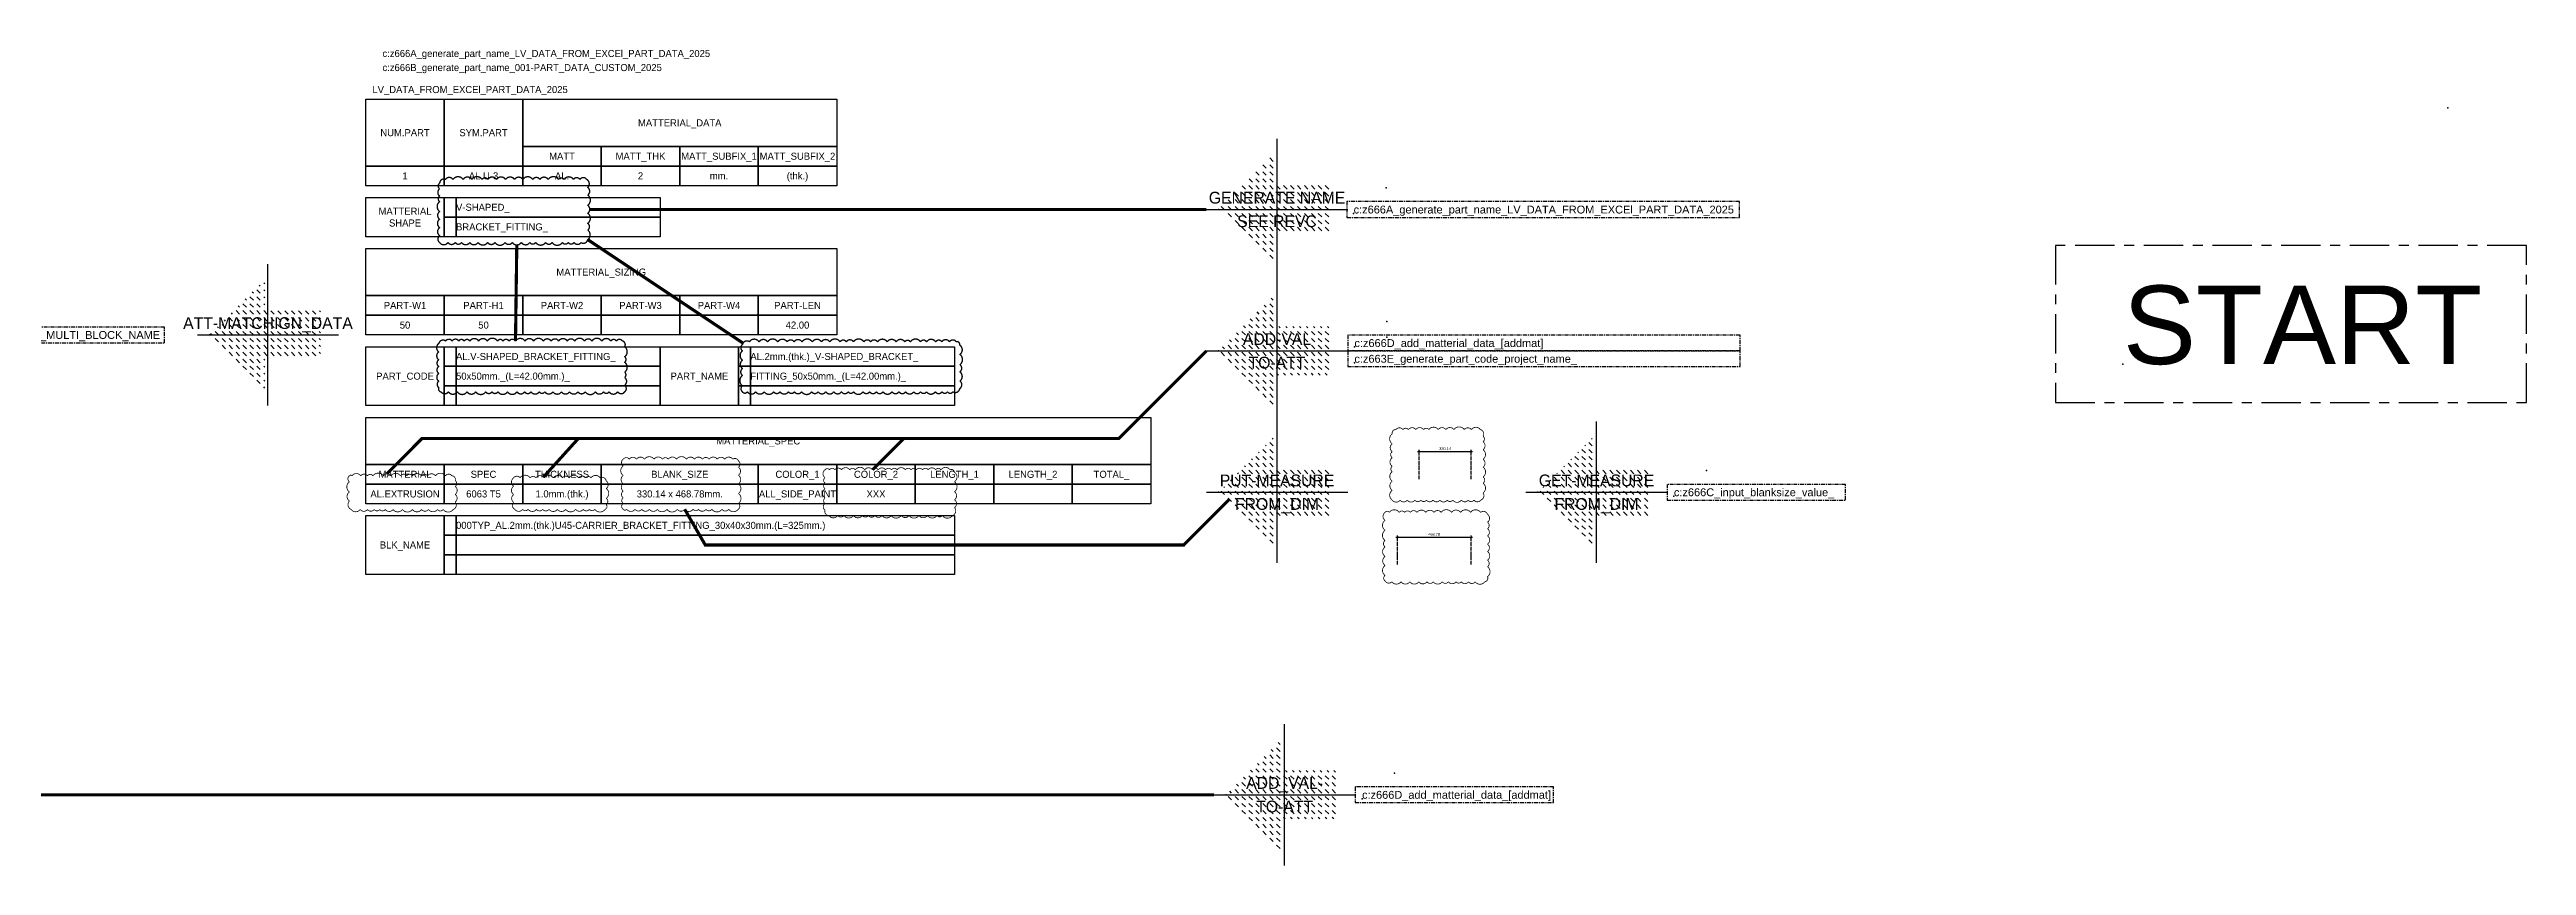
# Model space of a CAD drawing. Header units: millimetres. Extents: x -244126 to 368105, y -173968 to 259060.
# Drawn here: x 257105 to 272883, y 230277 to 235471 of the extents above; entities that cross this region are included whole.
import ezdxf
from ezdxf.enums import TextEntityAlignment as Align
from ezdxf.lldxf.tags import DXFTag

# ---------------------------------------------------------------- set-up
doc = ezdxf.new("R2010")
doc.units = ezdxf.units.MM
doc.header["$MEASUREMENT"] = 0
for name, pattern in [('005_GG_TA_LINE', [13.75, 5, -1.25, 1.25, -1.25, 5]), ('ACAD_ISO04W100', [30, 24, -3, 0, -3]), ('HIDDEN', [9.525, 6.35, -3.175]), ('TA_GL_000.00010', [0.000275, 0.0001, -2.5e-05, 2.5e-05, -2.5e-05, 0.0001])]:
    doc.linetypes.add(name, pattern=pattern)
for name, color, linetype in [('000 - D I M', 6, 'Continuous'), ('000 - H A T C H', 8, 'Continuous'), ('001 - ASCESSORIES', 1, 'Continuous'), ('002 - STRUCTURAL STEEL', 4, 'Continuous')]:
    doc.layers.add(name, color=color, linetype=linetype)
doc.styles.add('CORDIA', font='cordia.shx')
doc.styles.get("Standard").update_dxf_attribs({"font": 'arial.ttf'})
doc.styles.add('TA', font='Cordia New.ttf', dxfattribs={"height": 4.5})
tags = doc.linetypes.add('000-ADD-ATT', pattern='A,0.5,-0.3,["ADD-ATT",Standard,S=0.1,R=0,X=-0.2,Y=-0.05],-0.5', length=1.3).pattern_tags.tags
tags[6] = DXFTag(74, 10)
doc.dimstyles.new('DIM E-E', dxfattribs={"dimscale": 2, "dimtxt": 0.18, "dimasz": 0.1, "dimexe": 0.1, "dimexo": 0.1, "dimgap": 0.09, "dimtad": 1, "dimtoh": 1, "dimzin": 0, "dimdsep": 46, "dimtxsty": 'CORDIA', "dimblk": 'OBLIQUE', "dimcen": 0.1, "dimdle": 0.1, "dimclrd": 40, "dimclre": 140, "dimclrt": 3, "dimadec": 0, "dimazin": 0, "dimtfac": 1, "dimtix": 1, "dimtmove": 2, "dimatfit": 3, "dimfxl": 1, "dimtolj": 1, "dimtzin": 0, "dimarcsym": 0})

# ---------------------------------------------------------------- blocks, each defined once
blk = doc.blocks.new('*U3044')
at = {"layer": '002 - STRUCTURAL STEEL', "color": 0, "linetype": 'ByBlock'}
blk.add_lwpolyline([(0, 17), (20, 17), (20, 0), (0, 0)], close=True, dxfattribs=at)
blk = doc.blocks.new('*U4914')
at = {"layer": '002 - STRUCTURAL STEEL', "color": 0, "linetype": 'ByBlock'}
blk.add_lwpolyline([(0, 5), (20, 5), (20, 0), (0, 0)], close=True, dxfattribs=at)
blk = doc.blocks.new('*U72')
at = {"layer": '002 - STRUCTURAL STEEL', "color": 0, "linetype": 'ByBlock'}
blk.add_lwpolyline([(0, 12), (80, 12), (80, 0), (0, 0)], close=True, dxfattribs=at)
blk = doc.blocks.new('*U70')
at = {"layer": '002 - STRUCTURAL STEEL', "color": 0, "linetype": 'ByBlock'}
blk.add_lwpolyline([(0, 10), (20, 10), (20, 0), (0, 0)], close=True, dxfattribs=at)
blk = doc.blocks.new('*U71')
at = {"layer": '002 - STRUCTURAL STEEL', "color": 0, "linetype": 'ByBlock'}
blk.add_lwpolyline([(0, 12), (120, 12), (120, 0), (0, 0)], close=True, dxfattribs=at)
blk = doc.blocks.new('*U73')
at = {"layer": '002 - STRUCTURAL STEEL', "color": 0, "linetype": 'ByBlock'}
blk.add_lwpolyline([(0, 15), (20, 15), (20, 0), (0, 0)], close=True, dxfattribs=at)
blk = doc.blocks.new('*U68')
at = {"layer": '002 - STRUCTURAL STEEL', "color": 0, "linetype": 'ByBlock'}
blk.add_lwpolyline([(0, 5), (52, 5), (52, 0), (0, 0)], close=True, dxfattribs=at)
blk = doc.blocks.new('*U69')
at = {"layer": '002 - STRUCTURAL STEEL', "color": 0, "linetype": 'ByBlock'}
blk.add_lwpolyline([(0, 5), (3, 5), (3, 0), (0, 0)], close=True, dxfattribs=at)
blk = doc.blocks.new('*U74')
at = {"layer": '002 - STRUCTURAL STEEL', "color": 0, "linetype": 'ByBlock'}
blk.add_lwpolyline([(0, 5), (127, 5), (127, 0), (0, 0)], close=True, dxfattribs=at)
blk = doc.blocks.new('*U175')
at = {"layer": '002 - STRUCTURAL STEEL', "color": 0, "linetype": 'ByBlock'}
blk.add_lwpolyline([(0, 12), (200, 12), (200, 0), (0, 0)], close=True, dxfattribs=at)
blk = doc.blocks.new('*U4913')
at = {"layer": '002 - STRUCTURAL STEEL', "color": 0, "linetype": 'ByBlock'}
blk.add_lwpolyline([(0, 5), (40, 5), (40, 0), (0, 0)], close=True, dxfattribs=at)
blk = doc.blocks.new('LV_DATA_FROM_EXCEl_PART_DATA_2025')
at = {"color": 0}
for name, p in [('*U3044', (0, -17)), ('*U3044', (20, -17)), ('*U72', (40, -12)), ('*U4914', (40, -17)), ('*U4914', (60, -17)), ('*U4914', (80, -17)), ('*U4914', (100, -17)), ('*U4914', (0, -22)), ('*U4914', (20, -22)), ('*U4914', (40, -22)), ('*U4914', (60, -22)), ('*U4914', (80, -22)), ('*U4914', (100, -22)), ('*U70', (0, -35)), ('*U69', (20, -30)), ('*U68', (23, -30)), ('*U69', (20, -35)), ('*U68', (23, -35)), ('*U71', (0, -50)), ('*U4914', (0, -55)), ('*U4914', (20, -55)), ('*U4914', (40, -55)), ('*U4914', (60, -55)), ('*U4914', (80, -55)), ('*U4914', (100, -55)), ('*U4914', (0, -60)), ('*U4914', (20, -60)), ('*U4914', (40, -60)), ('*U4914', (60, -60)), ('*U4914', (80, -60)), ('*U4914', (100, -60)), ('*U73', (0, -78)), ('*U69', (20, -68)), ('*U68', (23, -68)), ('*U73', (75, -78)), ('*U69', (95, -68)), ('*U68', (98, -68)), ('*U69', (20, -73)), ('*U68', (23, -73)), ('*U69', (95, -73)), ('*U68', (98, -73)), ('*U69', (20, -78)), ('*U68', (23, -78)), ('*U69', (95, -78)), ('*U68', (98, -78)), ('*U175', (0, -93)), ('*U4914', (0, -98)), ('*U4914', (20, -98)), ('*U4914', (40, -98)), ('*U4913', (60, -98)), ('*U4914', (100, -98)), ('*U4914', (120, -98)), ('*U4914', (140, -98)), ('*U4914', (160, -98)), ('*U4914', (180, -98)), ('*U4914', (0, -103)), ('*U4914', (20, -103)), ('*U4914', (40, -103)), ('*U4913', (60, -103)), ('*U4914', (100, -103)), ('*U4914', (120, -103)), ('*U4914', (140, -103)), ('*U4914', (160, -103)), ('*U4914', (180, -103)), ('*U73', (0, -121)), ('*U69', (20, -111)), ('*U74', (23, -111)), ('*U69', (20, -116)), ('*U74', (23, -116)), ('*U69', (20, -121)), ('*U74', (23, -121))]:
    blk.add_blockref(name, p, dxfattribs=at)
at = {"color": 0, "style": 'TA'}
for s, p in [('MATTERIAL_DATA', (80, -6)), ('NUM.PART', (10, -8.5)), ('SYM.PART', (30, -8.5)), ('MATT', (50, -14.5)), ('MATT_THK', (70, -14.5)), ('MATT_SUBFIX_1', (90, -14.5)), ('MATT_SUBFIX_2', (110, -14.5)), ('MATTERIAL', (10, -28.5)), ('SHAPE', (10, -31.5)), ('MATTERIAL_SIZING', (60, -44)), ('PART-W1', (10, -52.5)), ('PART-H1', (30, -52.5)), ('PART-W2', (50, -52.5)), ('PART-W3', (70, -52.5)), ('PART-W4', (90, -52.5)), ('PART-LEN', (110, -52.5)), ('PART_CODE', (10, -70.5)), ('PART_NAME', (85, -70.5)), ('MATTERIAL_SPEC', (100, -87)), ('MATTERIAL', (10, -95.5)), ('SPEC', (30, -95.5)), ('THICKNESS', (50, -95.5)), ('BLANK_SIZE', (80, -95.5)), ('COLOR_1', (110, -95.5)), ('COLOR_2', (130, -95.5)), ('LENGTH_1', (150, -95.5)), ('LENGTH_2', (170, -95.5)), ('TOTAL_', (190, -95.5)), ('BLK_NAME', (10, -113.5))]:
    blk.add_text(s, height=1.8, dxfattribs=at).set_placement(p, align=Align.MIDDLE_CENTER)
at = {"color": 3, "char_height": 1.8, "attachment_point": 1, "style": 'TA'}
for s, insert, width in [('c:z666A_generate_part_name_LV_DATA_FROM_EXCEl_PART_DATA_2025', (4.25, 12.57), 88.6913), ('c:z666B_generate_part_name_001-PART_DATA_CUSTOM_2025', (4.25, 8.98), 76.3713), ('LV_DATA_FROM_EXCEl_PART_DATA_2025', (1.69, 3.38), 51.7354)]:
    blk.add_mtext(s, dxfattribs=dict(at, insert=insert, width=width))
at = {"color": 0, "style": 'TA'}
for tag, p in [('NUM.PART_VALUE', (10, -19.5)), ('NO.CODE', (30, -19.5)), ('MATT_VALUE', (50, -19.5)), ('MATT_THK_VALUE', (70, -19.5)), ('MATT_SUBFIX_1_VALUE', (90, -19.5)), ('MATT_SUBFIX_2_VALUE', (110, -19.5)), ('PART-W1_VALUE', (10, -57.5)), ('PART-H1_VALUE', (30, -57.5)), ('PART-W2_VALUE', (50, -57.5)), ('PART-W3_VALUE', (70, -57.5)), ('PART-W4_VALUE', (90, -57.5)), ('PART-LEN_VALUE', (110, -57.5))]:
    blk.add_attdef(tag, text='', height=1.8, dxfattribs=at).set_placement(p, align=Align.MIDDLE_CENTER)
for tag, p in [('MATTERIAL_SHPAE_VALUE_1', (23, -27.5)), ('MATTERIAL_SHPAE_VALUE_2', (23, -32.5)), ('CODE_VALUE_1', (23, -65.5)), ('PART_NAME_VALUE_1', (98, -65.5)), ('CODE_VALUE_2', (23, -70.5)), ('PART_NAME_VALUE_2', (98, -70.5)), ('PART_NAME_VALUE_3', (98, -75.5)), ('BLK_NAME_VAL_VALUE', (23, -108.5))]:
    blk.add_attdef(tag, text='', height=1.8, dxfattribs=at).set_placement(p, align=Align.MIDDLE_LEFT)
at = {"style": 'TA'}
for tag, p in [('MATTERIAL_VALUE_1', (10, -100.5)), ('SPEC_VALUE', (30, -100.5)), ('THICKNESS_VALUE', (50, -100.5)), ('BLANK_SIZE_VALUE', (80, -100.5)), ('COATING_VALUE_1', (110, -100.5)), ('COATING_VALUE_2', (130, -100.5)), ('LENGTH_VALUE', (150, -100.5)), ('LENGTH_VALUE_2', (170, -100.5)), ('TOTAL__VALUE', (190, -100.5))]:
    blk.add_attdef(tag, text='', height=1.8, dxfattribs=at).set_placement(p, align=Align.MIDDLE_CENTER)
blk = doc.blocks.new('*U4709')
at = {"layer": '000 - H A T C H'}
h = blk.add_hatch(dxfattribs=at)
h.set_pattern_fill('DASH', color=8, scale=250, angle=135)
h.paths.add_polyline_path([(-20, 154), (-20, 354), (-373, 0), (-20, -354), (-20, -154), (335, -154), (335, 154)])
at = {"color": 250}
for p, q in [((0, -450), (0, 450)), ((-450, 0), (450, 0))]:
    blk.add_line(p, q, dxfattribs=at)
at = {"color": 3}
blk.add_point((-373, 0), dxfattribs=at)
at = {"color": 0, "style": 'TA'}
for tag, p in [('TAG1', (0, 75)), ('TAG2', (0, -75))]:
    blk.add_attdef(tag, text='', height=75, dxfattribs=at).set_placement(p, align=Align.MIDDLE_CENTER)
blk = doc.blocks.new('*U4704')
at = {"color": 0, "linetype": '005_GG_TA_LINE'}
blk.add_lwpolyline([(0, 0), (500, 0), (500, 20), (0, 20)], close=True, dxfattribs=at)
for p in [(50, 37.5), (8.6, 4.9)]:
    blk.add_point(p, dxfattribs=at)
blk.add_attdef('NAMEBLK', (8.6, 4.9), '', height=10, dxfattribs=at)
blk = doc.blocks.new('*U4714')
at = {"layer": '000 - H A T C H'}
h = blk.add_hatch(dxfattribs=at)
h.set_pattern_fill('DASH', color=8, scale=250, angle=135)
h.paths.add_polyline_path([(-20, 154), (-20, 354), (-373, 0), (-20, -354), (-20, -154), (335, -154), (335, 154)])
at = {"color": 250}
for p, q in [((0, -450), (0, 450)), ((-450, 0), (450, 0))]:
    blk.add_line(p, q, dxfattribs=at)
at = {"color": 3}
blk.add_point((-373, 0), dxfattribs=at)
at = {"color": 0, "style": 'TA'}
for tag, p in [('TAG1', (0, 75)), ('TAG2', (0, -75))]:
    blk.add_attdef(tag, text='', height=75, dxfattribs=at).set_placement(p, align=Align.MIDDLE_CENTER)
blk = doc.blocks.new('_Oblique')
at = {"color": 0, "linetype": 'ByBlock', "lineweight": -2}
blk.add_line((-0.5, -0.5), (0.5, 0.5), dxfattribs=at)
blk = doc.blocks.new('*D4768')
at = {"layer": '000 - D I M', "color": 40, "lineweight": -2, "transparency": 16777216}
blk.add_line((265820, 232912), (266170, 232912), dxfattribs=at)
at = {"layer": '000 - D I M', "color": 140, "linetype": 'ACAD_ISO04W100', "lineweight": -2, "transparency": 16777216}
for p, q in [((265830, 232736), (265830, 232922)), ((266160, 232736), (266160, 232922))]:
    blk.add_line(p, q, dxfattribs=at)
at = {"layer": 'Defpoints', "color": 0, "transparency": 16777216}
for p in [(266160, 232912), (265830, 232726), (266160, 232726)]:
    blk.add_point(p, dxfattribs=at)
at = {"layer": '000 - D I M', "color": 40, "lineweight": -2, "transparency": 16777216, "xscale": 10, "yscale": 10, "zscale": 10, "rotation": 180}
blk.add_blockref('_Oblique', (265830, 232912), dxfattribs=at)
at = {"layer": '000 - D I M', "color": 40, "lineweight": -2, "transparency": 16777216, "xscale": 10, "yscale": 10, "zscale": 10}
blk.add_blockref('_Oblique', (266160, 232912), dxfattribs=at)
at = {"layer": '000 - D I M', "color": 3, "transparency": 16777216, "insert": (265995, 232930), "char_height": 18, "attachment_point": 5, "style": 'CORDIA'}
blk.add_mtext('\\A1;330.14', dxfattribs=at)
blk = doc.blocks.new('*D4769')
at = {"layer": '000 - D I M', "color": 40, "lineweight": -2, "transparency": 16777216}
blk.add_line((265681, 232367), (266170, 232367), dxfattribs=at)
at = {"layer": '000 - D I M', "color": 140, "linetype": 'ACAD_ISO04W100', "lineweight": -2, "transparency": 16777216}
for p, q in [((265691, 232192), (265691, 232377)), ((266160, 232192), (266160, 232377))]:
    blk.add_line(p, q, dxfattribs=at)
at = {"layer": 'Defpoints', "color": 0, "transparency": 16777216}
for p in [(266160, 232367), (265691, 232182), (266160, 232182)]:
    blk.add_point(p, dxfattribs=at)
at = {"layer": '000 - D I M', "color": 40, "lineweight": -2, "transparency": 16777216, "xscale": 10, "yscale": 10, "zscale": 10, "rotation": 180}
blk.add_blockref('_Oblique', (265691, 232367), dxfattribs=at)
at = {"layer": '000 - D I M', "color": 40, "lineweight": -2, "transparency": 16777216, "xscale": 10, "yscale": 10, "zscale": 10}
blk.add_blockref('_Oblique', (266160, 232367), dxfattribs=at)
at = {"layer": '000 - D I M', "color": 3, "transparency": 16777216, "insert": (265925, 232385), "char_height": 18, "attachment_point": 5, "style": 'CORDIA'}
blk.add_mtext('\\A1;468.78', dxfattribs=at)
blk = doc.blocks.new('*U4716')
at = {"color": 0, "linetype": '005_GG_TA_LINE'}
blk.add_lwpolyline([(0, 0), (227, 0), (227, 20), (0, 20)], close=True, dxfattribs=at)
for p in [(50, 37.5), (8.6, 4.9)]:
    blk.add_point(p, dxfattribs=at)
blk.add_attdef('NAMEBLK', (8.6, 4.9), '', height=10, dxfattribs=at)
blk = doc.blocks.new('*U4718')
at = {"color": 0, "linetype": '005_GG_TA_LINE'}
blk.add_lwpolyline([(0, 0), (252.6, 0), (252.6, 20), (0, 20)], close=True, dxfattribs=at)
for p in [(50, 37.5), (8.6, 4.9)]:
    blk.add_point(p, dxfattribs=at)
blk.add_attdef('NAMEBLK', (8.6, 4.9), '', height=10, dxfattribs=at)
blk = doc.blocks.new('*U4717')
at = {"layer": '000 - H A T C H'}
h = blk.add_hatch(dxfattribs=at)
h.set_pattern_fill('DASH', color=8, scale=250, angle=135)
h.paths.add_polyline_path([(-20, 154), (-20, 354), (-373, 0), (-20, -354), (-20, -154), (335, -154), (335, 154)])
at = {"color": 250}
for p, q in [((0, -450), (0, 450)), ((-450, 0), (450, 0))]:
    blk.add_line(p, q, dxfattribs=at)
at = {"color": 3}
blk.add_point((-373, 0), dxfattribs=at)
at = {"color": 0, "style": 'TA'}
for tag, p in [('TAG1', (0, 75)), ('TAG2', (0, -75))]:
    blk.add_attdef(tag, text='', height=75, dxfattribs=at).set_placement(p, align=Align.MIDDLE_CENTER)
blk = doc.blocks.new('*U4719')
at = {"color": 0, "linetype": '005_GG_TA_LINE'}
blk.add_lwpolyline([(0, 0), (419.2, 0), (419.2, 20), (0, 20)], close=True, dxfattribs=at)
for p in [(50, 37.5), (8.6, 4.9)]:
    blk.add_point(p, dxfattribs=at)
blk.add_attdef('NAMEBLK', (8.6, 4.9), '', height=10, dxfattribs=at)
blk = doc.blocks.new('*U4701')
at = {"color": 0, "linetype": '005_GG_TA_LINE'}
blk.add_lwpolyline([(0, 0), (60, 0), (60, 20), (0, 20)], close=True, dxfattribs=at)
for p in [(50, 37.5), (8.58, 4.88)]:
    blk.add_point(p, dxfattribs=at)
blk.add_attdef('NAMEBLK', (8.58, 4.88), '', height=10, dxfattribs=at)

msp = doc.modelspace()

# ---------------------------------------------------------------- linework, layer by layer
at = {"color": 3, "linetype": 'HIDDEN', "ltscale": 50}
for points in [[(259589.56608, 234243.1382, -0.52056705), (259589.56608, 234286.48059, -0.52056705), (259589.56608, 234337.43633, -0.52056705), (259589.56608, 234390.90781, -0.52056705), (259589.56608, 234440.30507, -0.52056705), (259589.56608, 234502.87818, -0.52056705), (259589.56608, 234538.9297, -0.52056705), (259589.56608, 234584.58742, -0.52056705), (259589.56608, 234620.78543, -0.52056705), (259627.42308, 234644.30217, -0.52056705), (259674.95362, 234644.30217, -0.52056705), (259739.4311, 234644.30217, -0.52056705), (259795.41832, 234644.30217, -0.52056705), (259860.6852, 234644.30217, -0.52056705), (259897.44983, 234644.30217, -0.52056705), (259952.7453, 234644.30217, -0.52056705), (260010.25031, 234644.30217, -0.52056705), (260067.07171, 234644.30217, -0.52056705), (260120.07727, 234644.30217, -0.52056705), (260182.91082, 234644.30217, -0.52056705), (260228.78319, 234644.30217, -0.52056705), (260281.63718, 234644.30217, -0.52056705), (260347.57343, 234644.30217, -0.52056705), (260381.87319, 234644.30217, -0.52056705), (260442.52771, 234644.30217, -0.52056705), (260483.59748, 234644.30217, -0.52056705), (260526.84933, 234644.30217, -0.52056705), (260533.81067, 234593.75036, -0.52056705), (260533.81067, 234544.7122, -0.52056705), (260533.81067, 234480.02619, -0.52056705), (260533.81067, 234429.06638, -0.52056705), (260533.81067, 234364.90833, -0.52056705), (260533.81067, 234321.39708, -0.52056705), (260533.81067, 234261.15456, -0.52056705), (260491.06264, 234243.1382, -0.52056705), (260445.94001, 234243.1382, -0.52056705), (260409.20997, 234243.1382, -0.52056705), (260372.05877, 234243.1382, -0.52056705), (260306.45109, 234243.1382, -0.52056705), (260265.0568, 234243.1382, -0.52056705), (260202.08084, 234243.1382, -0.52056705), (260164.56647, 234243.1382, -0.52056705), (260110.1947, 234243.1382, -0.52056705), (260052.76395, 234243.1382, -0.52056705), (260007.21711, 234243.1382, -0.52056705), (259942.46395, 234243.1382, -0.52056705), (259895.64449, 234243.1382, -0.52056705), (259835.11916, 234243.1382, -0.52056705), (259782.29366, 234243.1382, -0.52056705), (259729.35829, 234243.1382, -0.52056705), (259689.57334, 234243.1382, -0.52056705), (259643.18317, 234243.1382, -0.52056705)], [(260768.96781, 233292.44191, 0.52056705), (260768.96781, 233334.25125, 0.52056705), (260768.96781, 233383.59765, 0.52056705), (260768.96781, 233417.17818, 0.52056705), (260768.96781, 233480.43389, 0.52056705), (260768.96781, 233515.45795, 0.52056705), (260768.96781, 233579.01682, 0.52056705), (260754.59482, 233615.74198, 0.52056705), (260716.21881, 233615.74198, 0.52056705), (260680.65763, 233615.74198, 0.52056705), (260623.16889, 233615.74198, 0.52056705), (260560.20921, 233615.74198, 0.52056705), (260512.52709, 233615.74198, 0.52056705), (260450.42701, 233615.74198, 0.52056705), (260403.3105, 233615.74198, 0.52056705), (260348.14829, 233615.74198, 0.52056705), (260300.10707, 233615.74198, 0.52056705), (260250.64878, 233615.74198, 0.52056705), (260188.92, 233615.74198, 0.52056705), (260133.62962, 233615.74198, 0.52056705), (260073.26604, 233615.74198, 0.52056705), (260032.67948, 233615.74198, 0.52056705), (259993.91588, 233615.74198, 0.52056705), (259958.43608, 233615.74198, 0.52056705), (259893.56899, 233615.74198, 0.52056705), (259838.63466, 233615.74198, 0.52056705), (259782.40837, 233615.74198, 0.52056705), (259746.38025, 233615.74198, 0.52056705), (259711.94419, 233615.74198, 0.52056705), (259669.3963, 233615.74198, 0.52056705), (259628.2014, 233615.74198, 0.52056705), (259583.82016, 233599.45548, 0.52056705), (259583.82016, 233546.52112, 0.52056705), (259583.82016, 233496.5491, 0.52056705), (259583.82016, 233453.55462, 0.52056705), (259583.82016, 233408.97318, 0.52056705), (259583.82016, 233360.287, 0.52056705), (259583.82016, 233319.66788, 0.52056705), (259599.47472, 233292.44191, 0.52056705), (259645.64007, 233292.44191, 0.52056705), (259702.31193, 233292.44191, 0.52056705), (259764.67345, 233292.44191, 0.52056705), (259820.13575, 233292.44191, 0.52056705), (259883.74243, 233292.44191, 0.52056705), (259923.38801, 233292.44191, 0.52056705), (259961.73655, 233292.44191, 0.52056705), (260022.1276, 233292.44191, 0.52056705), (260082.75668, 233292.44191, 0.52056705), (260131.13056, 233292.44191, 0.52056705), (260171.58386, 233292.44191, 0.52056705), (260224.45921, 233292.44191, 0.52056705), (260260.26556, 233292.44191, 0.52056705), (260311.47664, 233292.44191, 0.52056705), (260366.17903, 233292.44191, 0.52056705), (260417.72072, 233292.44191, 0.52056705), (260470.85345, 233292.44191, 0.52056705), (260517.41452, 233292.44191, 0.52056705), (260582.16157, 233292.44191, 0.52056705), (260634.36043, 233292.44191, 0.52056705), (260669.2553, 233292.44191, 0.52056705), (260724.33612, 233292.44191, 0.52056705)], [(261518.65837, 233292.65636, -0.52056705), (261518.65837, 233330.69869, -0.52056705), (261518.65837, 233396.7438, -0.52056705), (261518.65837, 233440.79117, -0.52056705), (261518.65837, 233494.01646, -0.52056705), (261518.65837, 233552.50722, -0.52056705), (261518.65837, 233593.08361, -0.52056705), (261563.00348, 233610.59241, -0.52056705), (261624.87467, 233610.59241, -0.52056705), (261679.11623, 233610.59241, -0.52056705), (261743.74223, 233610.59241, -0.52056705), (261803.7701, 233610.59241, -0.52056705), (261847.45226, 233610.59241, -0.52056705), (261898.67554, 233610.59241, -0.52056705), (261964.18251, 233610.59241, -0.52056705), (262022.19921, 233610.59241, -0.52056705), (262075.03591, 233610.59241, -0.52056705), (262141.05965, 233610.59241, -0.52056705), (262180.4916, 233610.59241, -0.52056705), (262226.39347, 233610.59241, -0.52056705), (262292.63288, 233610.59241, -0.52056705), (262335.76774, 233610.59241, -0.52056705), (262379.72558, 233610.59241, -0.52056705), (262440.98742, 233610.59241, -0.52056705), (262498.10281, 233610.59241, -0.52056705), (262553.1287, 233610.59241, -0.52056705), (262588.39691, 233610.59241, -0.52056705), (262653.18567, 233610.59241, -0.52056705), (262692.15679, 233610.59241, -0.52056705), (262749.89374, 233610.59241, -0.52056705), (262788.76313, 233610.59241, -0.52056705), (262837.81655, 233610.59241, -0.52056705), (262881.30034, 233610.59241, -0.52056705), (262904.49467, 233589.05271, -0.52056705), (262904.49467, 233530.16521, -0.52056705), (262904.49467, 233465.38357, -0.52056705), (262904.49467, 233419.5407, -0.52056705), (262904.49467, 233361.17303, -0.52056705), (262904.49467, 233313.3251, -0.52056705), (262859.48962, 233292.65636, -0.52056705), (262825.05558, 233292.65636, -0.52056705), (262790.06408, 233292.65636, -0.52056705), (262747.91801, 233292.65636, -0.52056705), (262691.74463, 233292.65636, -0.52056705), (262653.34319, 233292.65636, -0.52056705), (262610.22155, 233292.65636, -0.52056705), (262558.47742, 233292.65636, -0.52056705), (262515.29169, 233292.65636, -0.52056705), (262472.00729, 233292.65636, -0.52056705), (262414.67522, 233292.65636, -0.52056705), (262372.02357, 233292.65636, -0.52056705), (262329.19287, 233292.65636, -0.52056705), (262287.55851, 233292.65636, -0.52056705), (262226.95688, 233292.65636, -0.52056705), (262192.91145, 233292.65636, -0.52056705), (262149.68097, 233292.65636, -0.52056705), (262100.89815, 233292.65636, -0.52056705), (262049.74302, 233292.65636, -0.52056705), (262001.15755, 233292.65636, -0.52056705), (261960.08167, 233292.65636, -0.52056705), (261896.08334, 233292.65636, -0.52056705), (261849.57822, 233292.65636, -0.52056705), (261811.79224, 233292.65636, -0.52056705), (261758.80295, 233292.65636, -0.52056705), (261718.24588, 233292.65636, -0.52056705), (261657.51303, 233292.65636, -0.52056705), (261603.16669, 233292.65636, -0.52056705), (261550.43376, 233292.65636, -0.52056705)]]:
    msp.add_lwpolyline(points, format="xyb", close=True, dxfattribs=at)
at = {"color": 3, "linetype": '000-ADD-ATT', "ltscale": 300, "const_width": 20}
for points in [[(264474.36234, 234453.13213), (260547.04251, 234453.13213)], [(260081.47932, 234228.18992), (260073.26604, 233615.74198)], [(260533.81067, 234261.15456), (261522.7407, 233602.44522)], [(261151.04349, 232544.48384), (261282.12055, 232317.20065), (264330.47903, 232317.20065), (264619.52956, 232606.25118)]]:
    msp.add_lwpolyline(points, dxfattribs=at)
at = {"color": 2, "linetype": '000-ADD-ATT', "ltscale": 300, "const_width": 20}
for points in [[(264474.36234, 233553.13213), (263916.02879, 232994.79858), (262647.5134, 232994.79858), (260473.31459, 232994.79858), (259477.70726, 232994.79858), (259252.85582, 232769.94713)], [(260473.31459, 232994.79858), (260251.85129, 232750.07786)], [(262347.74767, 232795.85994), (262546.68631, 232994.79858)]]:
    msp.add_lwpolyline(points, dxfattribs=at)
at = {"color": 3, "linetype": '000-ADD-ATT', "ltscale": 700, "const_width": 20}
msp.add_lwpolyline([(252487.35307, 233216.92337), (253934.0052, 233216.92337), (255248.44285, 230726.93665), (264522.79292, 230726.93665)], dxfattribs=at)
at = {"color": 1, "const_width": 5}
for points in [[(265658.19165, 232603.00522, -0.52056705), (265658.19165, 232664.69635, -0.52056705), (265658.19165, 232723.39565, -0.52056705), (265658.19165, 232783.54764, -0.52056705), (265658.19165, 232818.33365, -0.52056705), (265658.19165, 232872.95161, -0.52056705), (265658.19165, 232911.39578, -0.52056705), (265658.19165, 232961.4797, -0.52056705), (265658.19165, 233024.70999, -0.52056705), (265681.98278, 233051.59992, -0.52056705), (265726.40654, 233051.59992, -0.52056705), (265761.00232, 233051.59992, -0.52056705), (265808.45454, 233051.59992, -0.52056705), (265857.83247, 233051.59992, -0.52056705), (265891.46285, 233051.59992, -0.52056705), (265951.05431, 233051.59992, -0.52056705), (266000.17181, 233051.59992, -0.52056705), (266051.12755, 233051.59992, -0.52056705), (266117.40358, 233051.59992, -0.52056705), (266162.30953, 233051.59992, -0.52056705), (266219.606, 233051.59992, -0.52056705), (266236.50059, 233009.37711, -0.52056705), (266236.50059, 232974.20758, -0.52056705), (266236.50059, 232923.87239, -0.52056705), (266236.50059, 232862.63191, -0.52056705), (266236.50059, 232812.43303, -0.52056705), (266236.50059, 232750.06744, -0.52056705), (266236.50059, 232710.17568, -0.52056705), (266236.50059, 232648.41232, -0.52056705), (266222.04665, 232603.00522, -0.52056705), (266178.80701, 232603.00522, -0.52056705), (266141.78501, 232603.00522, -0.52056705), (266098.68066, 232603.00522, -0.52056705), (266043.68326, 232603.00522, -0.52056705), (266008.74567, 232603.00522, -0.52056705), (265961.94045, 232603.00522, -0.52056705), (265918.12502, 232603.00522, -0.52056705), (265876.2109, 232603.00522, -0.52056705), (265840.19906, 232603.00522, -0.52056705), (265802.33576, 232603.00522, -0.52056705), (265753.79404, 232603.00522, -0.52056705), (265708.65716, 232603.00522, -0.52056705)], [(260759.44902, 232544.48384, -0.52056705), (260759.44902, 232581.91682, -0.52056705), (260759.44902, 232617.78218, -0.52056705), (260759.44902, 232660.47757, -0.52056705), (260759.44902, 232707.14546, -0.52056705), (260759.44902, 232759.31278, -0.52056705), (260759.44902, 232820.32132, -0.52056705), (260759.44902, 232862.70034, -0.52056705), (260798.36852, 232863.32265, -0.52056705), (260844.38433, 232863.32265, -0.52056705), (260895.04506, 232863.32265, -0.52056705), (260955.71382, 232863.32265, -0.52056705), (261009.43758, 232863.32265, -0.52056705), (261046.70984, 232863.32265, -0.52056705), (261099.34308, 232863.32265, -0.52056705), (261162.0932, 232863.32265, -0.52056705), (261213.25138, 232863.32265, -0.52056705), (261264.18067, 232863.32265, -0.52056705), (261306.98898, 232863.32265, -0.52056705), (261358.70158, 232863.32265, -0.52056705), (261405.70721, 232863.32265, -0.52056705), (261457.25093, 232863.32265, -0.52056705), (261493.35651, 232852.03908, -0.52056705), (261493.35651, 232812.70174, -0.52056705), (261493.35651, 232761.25364, -0.52056705), (261493.35651, 232705.91748, -0.52056705), (261493.35651, 232645.15411, -0.52056705), (261493.35651, 232581.84651, -0.52056705), (261491.82639, 232544.48384, -0.52056705), (261431.76596, 232544.48384, -0.52056705), (261388.36763, 232544.48384, -0.52056705), (261323.99799, 232544.48384, -0.52056705), (261286.69318, 232544.48384, -0.52056705), (261238.84016, 232544.48384, -0.52056705), (261204.72351, 232544.48384, -0.52056705), (261151.04349, 232544.48384, -0.52056705), (261104.01955, 232544.48384, -0.52056705), (261037.73539, 232544.48384, -0.52056705), (260976.60172, 232544.48384, -0.52056705), (260926.08647, 232544.48384, -0.52056705), (260877.63732, 232544.48384, -0.52056705), (260834.8524, 232544.48384, -0.52056705), (260781.95264, 232544.48384, -0.52056705)], [(265612.69357, 232524.64466, 0.52056705), (265612.69357, 232474.17213, 0.52056705), (265612.69357, 232410.23077, 0.52056705), (265612.69357, 232345.75228, 0.52056705), (265612.69357, 232305.2064, 0.52056705), (265612.69357, 232244.07986, 0.52056705), (265612.69357, 232186.50771, 0.52056705), (265612.69357, 232123.12179, 0.52056705), (265612.69357, 232088.43038, 0.52056705), (265655.84567, 232082.98683, 0.52056705), (265713.75149, 232082.98683, 0.52056705), (265770.52812, 232082.98683, 0.52056705), (265827.35969, 232082.98683, 0.52056705), (265879.48632, 232082.98683, 0.52056705), (265919.61308, 232082.98683, 0.52056705), (265976.61046, 232082.98683, 0.52056705), (266016.14617, 232082.98683, 0.52056705), (266064.65331, 232082.98683, 0.52056705), (266098.36711, 232082.98683, 0.52056705), (266144.43989, 232082.98683, 0.52056705), (266186.46082, 232082.98683, 0.52056705), (266247.34423, 232082.98683, 0.52056705), (266265.0259, 232115.48267, 0.52056705), (266265.0259, 232178.80451, 0.52056705), (266265.0259, 232220.27205, 0.52056705), (266265.0259, 232275.9195, 0.52056705), (266265.0259, 232322.45615, 0.52056705), (266265.0259, 232374.86864, 0.52056705), (266265.0259, 232420.87835, 0.52056705), (266265.0259, 232461.84334, 0.52056705), (266265.0259, 232512.42879, 0.52056705), (266220.8334, 232524.64466, 0.52056705), (266157.05175, 232524.64466, 0.52056705), (266093.24772, 232524.64466, 0.52056705), (266035.92683, 232524.64466, 0.52056705), (265969.93463, 232524.64466, 0.52056705), (265924.20366, 232524.64466, 0.52056705), (265871.87662, 232524.64466, 0.52056705), (265815.98502, 232524.64466, 0.52056705), (265773.22045, 232524.64466, 0.52056705), (265736.65826, 232524.64466, 0.52056705), (265702.76644, 232524.64466, 0.52056705), (265639.62771, 232524.64466, 0.52056705)]]:
    msp.add_lwpolyline(points, format="xyb", close=True, dxfattribs=at)
at = {"color": 2, "const_width": 5}
for points in [[(259015.30662, 232757.44434, 0.52056705), (259015.30662, 232719.28807, 0.52056705), (259015.30662, 232654.68648, 0.52056705), (259015.30662, 232596.75727, 0.52056705), (259026.13477, 232543.41007, 0.52056705), (259083.57773, 232543.41007, 0.52056705), (259129.8092, 232543.41007, 0.52056705), (259173.40896, 232543.41007, 0.52056705), (259208.48693, 232543.41007, 0.52056705), (259244.0115, 232543.41007, 0.52056705), (259293.30601, 232543.41007, 0.52056705), (259353.34507, 232543.41007, 0.52056705), (259416.18981, 232543.41007, 0.52056705), (259475.25635, 232543.41007, 0.52056705), (259519.15824, 232543.41007, 0.52056705), (259575.79144, 232543.41007, 0.52056705), (259612.61914, 232543.41007, 0.52056705), (259676.73141, 232543.41007, 0.52056705), (259688.88141, 232590.82101, 0.52056705), (259688.88141, 232639.40648, 0.52056705), (259688.88141, 232689.64299, 0.52056705), (259688.88141, 232727.56224, 0.52056705), (259668.23503, 232757.44434, 0.52056705), (259626.53963, 232757.44434, 0.52056705), (259563.2422, 232757.44434, 0.52056705), (259512.96296, 232757.44434, 0.52056705), (259473.60731, 232757.44434, 0.52056705), (259417.71469, 232757.44434, 0.52056705), (259380.90733, 232757.44434, 0.52056705), (259340.54355, 232757.44434, 0.52056705), (259280.04976, 232757.44434, 0.52056705), (259231.46735, 232757.44434, 0.52056705), (259165.19539, 232757.44434, 0.52056705), (259130.03807, 232757.44434, 0.52056705), (259087.53189, 232757.44434, 0.52056705), (259032.02279, 232757.44434, 0.52056705)], [(260061.42576, 232744.54354, 0.52056705), (260061.42576, 232691.62343, 0.52056705), (260061.42576, 232637.68807, 0.52056705), (260061.42576, 232588.84421, 0.52056705), (260068.926, 232544.33887, 0.52056705), (260119.18388, 232544.33887, 0.52056705), (260153.93734, 232544.33887, 0.52056705), (260206.73538, 232544.33887, 0.52056705), (260246.25278, 232544.33887, 0.52056705), (260286.69795, 232544.33887, 0.52056705), (260340.16841, 232544.33887, 0.52056705), (260393.26146, 232544.33887, 0.52056705), (260456.38391, 232544.33887, 0.52056705), (260504.44141, 232544.33887, 0.52056705), (260544.13887, 232544.33887, 0.52056705), (260578.34401, 232544.33887, 0.52056705), (260644.42472, 232544.33887, 0.52056705), (260651.09261, 232574.21894, 0.52056705), (260651.09261, 232614.22667, 0.52056705), (260651.09261, 232676.53021, 0.52056705), (260651.09261, 232725.46867, 0.52056705), (260613.00529, 232744.54354, 0.52056705), (260554.32023, 232744.54354, 0.52056705), (260520.52912, 232744.54354, 0.52056705), (260475.83985, 232744.54354, 0.52056705), (260414.89947, 232744.54354, 0.52056705), (260372.33937, 232744.54354, 0.52056705), (260314.01952, 232744.54354, 0.52056705), (260256.73526, 232744.54354, 0.52056705), (260202.72869, 232744.54354, 0.52056705), (260166.75856, 232744.54354, 0.52056705), (260102.00845, 232744.54354, 0.52056705)], [(262045.19683, 232795.85994, 0.52056705), (262045.19683, 232745.52474, 0.52056705), (262045.19683, 232710.637, 0.52056705), (262045.19683, 232675.48781, 0.52056705), (262045.19683, 232616.18323, 0.52056705), (262045.19683, 232580.93638, 0.52056705), (262045.19683, 232538.41901, 0.52056705), (262069.25204, 232504.70065, 0.52056705), (262126.29418, 232504.70065, 0.52056705), (262165.05371, 232504.70065, 0.52056705), (262226.19347, 232504.70065, 0.52056705), (262282.62016, 232504.70065, 0.52056705), (262320.83544, 232504.70065, 0.52056705), (262362.60104, 232504.70065, 0.52056705), (262408.01563, 232504.70065, 0.52056705), (262466.43416, 232504.70065, 0.52056705), (262530.12629, 232504.70065, 0.52056705), (262580.09323, 232504.70065, 0.52056705), (262643.44457, 232504.70065, 0.52056705), (262697.84788, 232504.70065, 0.52056705), (262758.64686, 232504.70065, 0.52056705), (262792.11752, 232504.70065, 0.52056705), (262857.10669, 232504.70065, 0.52056705), (262869.62055, 232555.34078, 0.52056705), (262869.62055, 232605.207, 0.52056705), (262869.62055, 232656.56762, 0.52056705), (262869.62055, 232719.44592, 0.52056705), (262869.62055, 232780.41885, 0.52056705), (262841.58496, 232795.85994, 0.52056705), (262783.49298, 232795.85994, 0.52056705), (262749.78732, 232795.85994, 0.52056705), (262702.15912, 232795.85994, 0.52056705), (262666.00689, 232795.85994, 0.52056705), (262627.40301, 232795.85994, 0.52056705), (262593.60478, 232795.85994, 0.52056705), (262556.24199, 232795.85994, 0.52056705), (262504.06449, 232795.85994, 0.52056705), (262468.37513, 232795.85994, 0.52056705), (262430.51285, 232795.85994, 0.52056705), (262383.67914, 232795.85994, 0.52056705), (262347.74767, 232795.85994, 0.52056705), (262297.93536, 232795.85994, 0.52056705), (262237.59721, 232795.85994, 0.52056705), (262202.39309, 232795.85994, 0.52056705), (262149.9389, 232795.85994, 0.52056705), (262108.33301, 232795.85994, 0.52056705), (262072.91221, 232795.85994, 0.52056705)]]:
    msp.add_lwpolyline(points, format="xyb", close=True, dxfattribs=at)

# ---------------------------------------------------------------- block references
at = {"color": 8, "linetype": 'TA_GL_000.00010'}
ref = msp.add_blockref('LV_DATA_FROM_EXCEl_PART_DATA_2025', (259119.62055, 235154.70065), dxfattribs=dict(at, xscale=25, yscale=25, zscale=25))
ref.add_attrib('NUM.PART_VALUE', '1', dxfattribs={"color": 0, "height": 45, "style": 'TA'}).set_placement((259369.62055, 234667.20065), align=Align.MIDDLE_CENTER)
ref.add_attrib('NO.CODE', 'AL.U-3', dxfattribs={"color": 0, "height": 45, "style": 'TA'}).set_placement((259869.62055, 234667.20065), align=Align.MIDDLE_CENTER)
ref.add_attrib('MATT_VALUE', 'AL.', dxfattribs={"color": 0, "height": 45, "style": 'TA'}).set_placement((260369.62055, 234667.20065), align=Align.MIDDLE_CENTER)
ref.add_attrib('MATT_THK_VALUE', '2', dxfattribs={"color": 0, "height": 45, "style": 'TA'}).set_placement((260869.62055, 234667.20065), align=Align.MIDDLE_CENTER)
ref.add_attrib('MATT_SUBFIX_1_VALUE', 'mm.', dxfattribs={"color": 0, "height": 45, "style": 'TA'}).set_placement((261369.62055, 234667.20065), align=Align.MIDDLE_CENTER)
ref.add_attrib('MATT_SUBFIX_2_VALUE', '(thk.)', dxfattribs={"color": 0, "height": 45, "style": 'TA'}).set_placement((261869.62055, 234667.20065), align=Align.MIDDLE_CENTER)
ref.add_attrib('MATTERIAL_SHPAE_VALUE_1', 'V-SHAPED_', dxfattribs={"color": 0, "height": 45, "style": 'TA'}).set_placement((259694.62055, 234467.20065), align=Align.MIDDLE_LEFT)
ref.add_attrib('MATTERIAL_SHPAE_VALUE_2', 'BRACKET_FITTING_', dxfattribs={"color": 0, "height": 45, "style": 'TA'}).set_placement((259694.62055, 234342.20065), align=Align.MIDDLE_LEFT)
ref.add_attrib('PART-W1_VALUE', '50', dxfattribs={"color": 0, "height": 45, "style": 'TA'}).set_placement((259369.62055, 233717.20065), align=Align.MIDDLE_CENTER)
ref.add_attrib('PART-H1_VALUE', '50', dxfattribs={"color": 0, "height": 45, "style": 'TA'}).set_placement((259869.62055, 233717.20065), align=Align.MIDDLE_CENTER)
ref.add_attrib('PART-LEN_VALUE', '42.00', dxfattribs={"color": 0, "height": 45, "style": 'TA'}).set_placement((261869.62055, 233717.20065), align=Align.MIDDLE_CENTER)
ref.add_attrib('CODE_VALUE_1', 'AL.V-SHAPED_BRACKET_FITTING_', dxfattribs={"color": 0, "height": 45, "style": 'TA'}).set_placement((259694.62055, 233517.20065), align=Align.MIDDLE_LEFT)
ref.add_attrib('CODE_VALUE_2', '50x50mm._(L=42.00mm.)_', dxfattribs={"color": 0, "height": 45, "style": 'TA'}).set_placement((259694.62055, 233392.20065), align=Align.MIDDLE_LEFT)
ref.add_attrib('PART_NAME_VALUE_1', 'AL.2mm.(thk.)_V-SHAPED_BRACKET_', dxfattribs={"color": 0, "height": 45, "style": 'TA'}).set_placement((261569.62055, 233517.20065), align=Align.MIDDLE_LEFT)
ref.add_attrib('PART_NAME_VALUE_2', 'FITTING_50x50mm._(L=42.00mm.)_', dxfattribs={"color": 0, "height": 45, "style": 'TA'}).set_placement((261569.62055, 233392.20065), align=Align.MIDDLE_LEFT)
ref.add_attrib('MATTERIAL_VALUE_1', 'AL.EXTRUSION', dxfattribs={"height": 45, "style": 'TA'}).set_placement((259369.62055, 232642.20065), align=Align.MIDDLE_CENTER)
ref.add_attrib('SPEC_VALUE', '6063 T5', dxfattribs={"height": 45, "style": 'TA'}).set_placement((259869.62055, 232642.20065), align=Align.MIDDLE_CENTER)
ref.add_attrib('THICKNESS_VALUE', '1.0mm.(thk.)', dxfattribs={"height": 45, "style": 'TA'}).set_placement((260369.62055, 232642.20065), align=Align.MIDDLE_CENTER)
ref.add_attrib('BLANK_SIZE_VALUE', '330.14 x 468.78mm.', dxfattribs={"height": 45, "style": 'TA'}).set_placement((261119.62055, 232642.20065), align=Align.MIDDLE_CENTER)
ref.add_attrib('COATING_VALUE_1', 'ALL_SIDE_PAINT', dxfattribs={"height": 45, "style": 'TA'}).set_placement((261869.62055, 232642.20065), align=Align.MIDDLE_CENTER)
ref.add_attrib('COATING_VALUE_2', 'XXX', dxfattribs={"height": 45, "style": 'TA'}).set_placement((262369.62055, 232642.20065), align=Align.MIDDLE_CENTER)
ref.add_attrib('BLK_NAME_VAL_VALUE', '000TYP_AL.2mm.(thk.)U45-CARRIER_BRACKET_FITTING_30x40x30mm.(L=325mm.)', dxfattribs={"color": 0, "height": 45, "style": 'TA'}).set_placement((259694.62055, 232442.20065), align=Align.MIDDLE_LEFT)
at = {"color": 3}
for name, p, values in [('*U4714', (264924.36234, 234453.13213), {'TAG1': 'GENERATE NAME', 'TAG2': 'SEE REVC'}), ('*U4709', (258496.52565, 233654.70065), {'TAG1': 'ATT-MATCHIGN_DATA'}), ('*U4717', (264972.79292, 230726.93665), {'TAG1': 'ADD_VAL-', 'TAG2': 'TO-ATT'})]:
    msp.add_blockref(name, p, dxfattribs=at).add_auto_attribs(values)
at = {"color": 2}
msp.add_blockref('*U4709', (264924.36234, 233553.13213), dxfattribs=at).add_auto_attribs({'TAG1': 'ADD-VAL', 'TAG2': 'TO-ATT'})
at = {"color": 1}
for p, values in [((264924.36234, 232653.13213), {'TAG1': 'PUT-MEASURE', 'TAG2': 'FROM_DIM'}), ((266959.52481, 232653.13213), {'TAG1': 'GET-MEASURE', 'TAG2': 'FROM_DIM'})]:
    msp.add_blockref('*U4709', p, dxfattribs=at).add_auto_attribs(values)
at = {"layer": '001 - ASCESSORIES', "color": 3, "linetype": '005_GG_TA_LINE'}
for name, p, xscale, yscale, zscale, values in [('*U4701', (269883.36798, 233224.71478), 50, 50, 50, {'NAMEBLK': 'START'}), ('*U4704', (265369.31314, 234403.13213), 5, 5, 5, {'NAMEBLK': 'c:z666A_generate_part_name_LV_DATA_FROM_EXCEl_PART_DATA_2025'}), ('*U4719', (255740.74426, 233604.70065), 5, 5, 5, {'NAMEBLK': 'Z661B_MATCHING_ATTRIBUTE_WITH_MULTI_BLOCK_NAME'}), ('*U4718', (265422.79292, 230676.93665), 5, 5, 5, {'NAMEBLK': 'c:z666D_add_matterial_data_[addmat]'})]:
    msp.add_blockref(name, p, dxfattribs=dict(at, xscale=xscale, yscale=yscale, zscale=zscale)).add_auto_attribs(values)
at = {"layer": '001 - ASCESSORIES', "color": 2, "linetype": '005_GG_TA_LINE', "xscale": 5, "yscale": 5, "zscale": 5}
for p, values in [((265374.36234, 233553.13213), {'NAMEBLK': 'c:z666D_add_matterial_data_[addmat]'}), ((265374.36234, 233453.13213), {'NAMEBLK': 'c:z663E_generate_part_code_project_name_'})]:
    msp.add_blockref('*U4704', p, dxfattribs=at).add_auto_attribs(values)
at = {"layer": '001 - ASCESSORIES', "color": 1, "linetype": '005_GG_TA_LINE', "xscale": 5, "yscale": 5, "zscale": 5}
msp.add_blockref('*U4716', (267409.52481, 232603.13213), dxfattribs=at).add_auto_attribs({'NAMEBLK': 'c:z666C_input_blanksize_value_'})

# ---------------------------------------------------------------- dimensions: what is measured, and where the dimension line sits
at = {"layer": '000 - D I M', "color": 1}
for base, p1, p2, picture, middle in [((266160.3193, 232911.75893), (265830.1832, 232726.12862), (266160.3193, 232726.12862), '*D4768', (265995.25125, 232929.75893)), ((266159.87431, 232367.17566), (265691.09252, 232181.54535), (266159.87431, 232181.54535), '*D4769', (265925.48342, 232385.17566))]:
    dim = msp.add_linear_dim(base=base, p1=p1, p2=p2, dimstyle='DIM E-E', override={"dimscale": 100}, dxfattribs=at)
    dim.commit()
    dim.dimension.update_dxf_attribs({"geometry": picture, "text_midpoint": middle})

doc.saveas('drawing.dxf')
